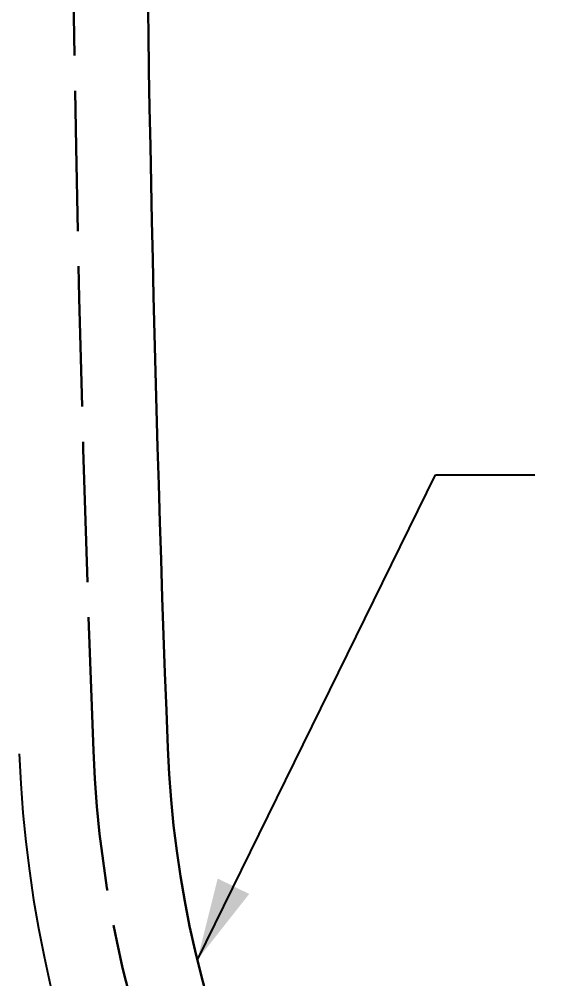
# Model space of a CAD drawing. Header units: millimetres. Extents: x 195 to 1608, y 339 to 1330.
# Drawn here: x 597.9 to 642.6, y 742.7 to 824.7 of the extents above; entities that cross this region are included whole.
import ezdxf

# ---------------------------------------------------------------- set-up
doc = ezdxf.new("R2010")
doc.units = ezdxf.units.MM
doc.linetypes.add('ACAD_ISO02W100', pattern=[15, 12, -3])
doc.layers.add('尺寸標注', color=1, linetype='Continuous', lineweight=30)
doc.layers.add('虚线', color=2, linetype='ACAD_ISO02W100', lineweight=30)
doc.styles.add('DIM', font='txt.shx', dxfattribs={"width": 0.7, "bigfont": 'chineset.shx'})
doc.styles.get("Standard").update_dxf_attribs({"font": 'arial.ttf'})
doc.dimstyles.new('DIMSTYLE_1', dxfattribs={"dimtxt": 9.5, "dimasz": 7, "dimexe": 0.18, "dimexo": 0.0625, "dimgap": 1, "dimtad": 1, "dimtoh": 1, "dimdsep": 46, "dimtxsty": 'Standard', "dimblk": '_FILLED', "dimcen": 0.09, "dimadec": 0, "dimazin": 0, "dimtp": 0.01, "dimtm": 0.01, "dimtfac": 1, "dimtofl": 0, "dimtmove": 0, "dimatfit": 3, "dimldrblk": '_FILLED', "dimfxl": 1, "dimtolj": 1, "dimarcsym": 0})
doc.dimstyles.new('mm+in(开孔纸尺寸)', dxfattribs={"dimscale": 3, "dimtxt": 3.8, "dimasz": 2, "dimexe": 1.25, "dimexo": 0.625, "dimgap": 2, "dimtad": 1, "dimtxsty": 'DIM', "dimcen": 0, "dimclrd": 256, "dimclre": 256, "dimclrt": 3, "dimadec": 0, "dimazin": 0, "dimtfac": 1, "dimtmove": 0, "dimatfit": 1, "dimfxl": 1, "dimlwd": -1, "dimarcsym": 0})

# ---------------------------------------------------------------- blocks, each defined once
blk = doc.blocks.new('*D26')
at = {"layer": 'Defpoints', "color": 0}
for p in [(701.729, 765.884), (613.694, 710.683)]:
    blk.add_point(p, dxfattribs=at)
at = {"layer": '尺寸標注'}
blk.add_line((480.68, 627.278), (608.61, 707.495), dxfattribs=at)
blk.add_solid([(609.142, 706.648), (608.079, 708.343), (613.694, 710.683)], dxfattribs=at)
at = {"layer": '尺寸標注', "color": 3, "insert": (535.383, 676.51), "char_height": 11.4, "attachment_point": 5, "rotation": 32.08926, "style": 'DIM'}
blk.add_mtext('R103,91mm [R4 1/16"]', dxfattribs=at)
blk = doc.blocks.new('*D27')
at = {"layer": 'Defpoints', "color": 0}
for p in [(701.729, 765.884), (635.338, 694.398)]:
    blk.add_point(p, dxfattribs=at)
at = {"layer": '尺寸標注'}
blk.add_line((523.972, 574.486), (631.255, 690.002), dxfattribs=at)
blk.add_solid([(631.987, 689.321), (630.522, 690.682), (635.338, 694.398)], dxfattribs=at)
at = {"layer": '尺寸標注', "color": 3, "insert": (566.303, 638.654), "char_height": 11.4, "attachment_point": 5, "rotation": 47.11624, "style": 'DIM'}
blk.add_mtext('R97,56mm [R3 13/16"]', dxfattribs=at)
blk = doc.blocks.new('*D28')
at = {"layer": 'Defpoints', "color": 0}
for p in [(701.729, 765.884), (657.059, 686.361)]:
    blk.add_point(p, dxfattribs=at)
at = {"layer": '尺寸標注'}
blk.add_line((582.122, 552.957), (654.12, 681.13), dxfattribs=at)
blk.add_solid([(654.992, 680.64), (653.248, 681.62), (657.059, 686.361)], dxfattribs=at)
at = {"layer": '尺寸標注', "color": 3, "insert": (605.623, 620.623), "char_height": 11.4, "attachment_point": 5, "rotation": 60.67594, "style": 'DIM'}
blk.add_mtext('R91,21mm [R3 9/16"]', dxfattribs=at)
blk = doc.blocks.new('_FILLED')
at = {"color": 0, "linetype": 'ByBlock'}
blk.add_solid([(0, 0), (-1, 0.214), (-1, -0.214)], dxfattribs=at)

msp = doc.modelspace()

# ---------------------------------------------------------------- linework, layer by layer
msp.add_arc((701.729, 765.884), 103.91, 182.21005, 267.56832)
at = {"layer": '虚线'}
for centre, radius, start, end in [((3278.311, 865.319), 2676.06, 177.789946, 182.210054), ((701.729, 765.884), 97.56, 182.21005, 267.56832)]:
    msp.add_arc(centre, radius, start, end, dxfattribs=at)
at = {"layer": '虚线', "color": 3, "linetype": 'ByBlock'}
for centre, radius, start, end in [((3278.311, 865.319), 2669.71, 177.789946, 182.210054), ((701.729, 765.884), 91.21, 182.21005, 267.56832)]:
    msp.add_arc(centre, radius, start, end, dxfattribs=at)

# ---------------------------------------------------------------- dimensions: what is measured, and where the dimension line sits
at = {"layer": '尺寸標注'}
for mpoint, picture, middle in [((613.694, 710.683), '*D26', (535.383, 676.51)), ((635.338, 694.398), '*D27', (566.303, 638.654)), ((657.059, 686.361), '*D28', (605.623, 620.623))]:
    dim = msp.add_radius_dim(center=(701.729, 765.884), mpoint=mpoint, dimstyle='mm+in(开孔纸尺寸)', override={"dimpost": 'mm', "dimtofl": 0}, dxfattribs=at)
    dim.commit()
    dim.dimension.update_dxf_attribs({"geometry": picture, "text_midpoint": middle})

# ---------------------------------------------------------------- leaders
at = {"layer": '尺寸標注', "color": 1, "ltscale": 5}
msp.add_leader([(613.114, 744.278), (633.452, 785.734), (641.955, 785.734)], dimstyle='DIMSTYLE_1', dxfattribs=at)

doc.saveas('drawing.dxf')
